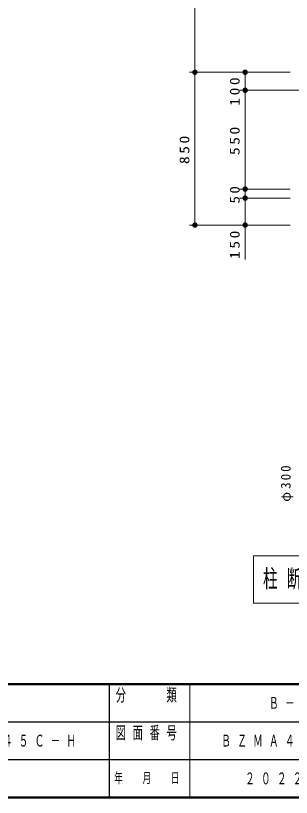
# Model space of a CAD drawing. Units: millimetres on the paper, with parts at other scales. Extents: x -385 to 6, y 0 to 267.
# Drawn here: x -152.4 to -101.2, y 0 to 145 of the extents above; entities that cross this region are included whole.
import ezdxf

# ---------------------------------------------------------------- set-up
doc = ezdxf.new("R2010")
doc.units = ezdxf.units.MM
doc.layers.add('LY_1', color=7, linetype='Continuous', lineweight=25)
doc.styles.add('ＭＳ ゴシック', font='')
doc.styles.get('ＭＳ ゴシック').set_extended_font_data('MS Gothic')

# ---------------------------------------------------------------- blocks, each defined once
blk = doc.blocks.new('filled_dot')
at = {"color": 0, "linetype": 'Continuous', "lineweight": -2, "const_width": 1.25}
blk.add_lwpolyline([(-0.625, 0, 1), (0.625, 0, 1)], format="xyb", close=True, dxfattribs=at)

msp = doc.modelspace()

# ---------------------------------------------------------------- linework, layer by layer
at = {"layer": 'LY_1', "lineweight": 13}
for p, q in [((-119.08, 134.471), (-119.08, 215.638)), ((-101.413, 134.471), (-120.08, 134.471)), ((-101.413, 134.471), (-120.08, 134.471)), ((-119.08, 106.138), (-119.08, 134.471)), ((-109.747, 131.138), (-109.747, 134.471)), ((-99.746, 131.138), (-110.747, 131.138)), ((-109.747, 112.805), (-109.747, 131.138)), ((-101.413, 112.805), (-110.747, 112.805)), ((-109.747, 111.138), (-109.747, 112.805)), ((-101.413, 111.138), (-110.747, 111.138)), ((-109.747, 99.742), (-109.747, 111.138)), ((-101.413, 106.138), (-120.08, 106.138)), ((-108.23, 44.788), (-108.23, 35.988)), ((-55.93, 44.788), (-108.23, 44.788)), ((-108.23, 35.988), (-55.93, 35.988)), ((-120, 21), (-120, 0))]:
    msp.add_line(p, q, dxfattribs=at)
at = {"layer": 'LY_1', "lineweight": 50}
for p, q in [((-385, 21), (0, 21)), ((-385, 0), (0, 0))]:
    msp.add_line(p, q, dxfattribs=at)
at = {"layer": 'LY_1', "color": 211}
for p, q in [((-135, 21), (-135, 0)), ((-187.5, 14), (-70, 14)), ((-242.5, 7), (0, 7))]:
    msp.add_line(p, q, dxfattribs=at)

# ---------------------------------------------------------------- block references
at = {"layer": 'LY_1', "lineweight": 13, "xscale": 0.4, "yscale": 0.4}
for p, rotation in [((-119.08, 134.471), 90), ((-119.08, 134.471), 270), ((-109.747, 134.471), 270), ((-109.747, 131.138), 270), ((-109.747, 131.138), 90), ((-109.747, 112.805), 90), ((-109.747, 112.805), 270), ((-109.747, 111.138), 90), ((-109.747, 111.138), 270), ((-119.08, 106.138), 90), ((-109.747, 106.138), 90)]:
    msp.add_blockref('filled_dot', p, dxfattribs=dict(at, rotation=rotation))

# ---------------------------------------------------------------- texts
at = {"layer": 'LY_1', "char_height": 1.833, "attachment_point": 8, "rotation": 90, "style": 'ＭＳ ゴシック'}
for s, insert in [('\\T1.33;\\W1.15;100', (-110.747, 131.138)), ('\\T1.33;\\W1.15;550', (-110.747, 121.971)), ('\\T1.33;\\W1.15;850', (-120.08, 120.305)), ('\\T1.34;\\W1.1;50', (-110.747, 111.971)), ('\\T1.33;\\W1.15;150', (-110.747, 102.711)), ('\\T1.33;\\W0.95;φ300', (-100.802, 58.388))]:
    msp.add_mtext(s, dxfattribs=dict(at, insert=insert))
at = {"layer": 'LY_1', "attachment_point": 5, "style": 'ＭＳ ゴシック'}
for s, insert, char_height in [('\\T1.64;\\W0.6;柱断面図\u3000Ｓ＝１／２０', (-82.08, 40.388), 3.299), ('\\T1.64;\\W0.6;Ｂ－ＳＴＤ０３', (-95, 17.5), 2.199), ('\\T1.64;\\W0.6;ＢＺＭ－Ａ４５Ｃ－Ｈ', (-154.75, 10.5), 2.199), ('\\T1.64;\\W0.6;ＢＺＭＡ４５ＣＨ－３０１Ａ', (-95, 10.5), 2.199), ('\\T1.64;\\W0.6;２０２２．０４．２０', (-95, 3.5), 2.199)]:
    msp.add_mtext(s, dxfattribs=dict(at, insert=insert, char_height=char_height))
at = {"layer": 'LY_1', "color": 4, "style": 'ＭＳ ゴシック'}
for s, insert, char_height, attachment_point in [('\\T1.64;\\W0.6;分\u3000\u3000類', (-127.5, 20.167), 2.346, 2), ('\\T1.64;\\W0.6;図面番号', (-127.5, 13.167), 2.346, 2), ('\\T1.64;\\W0.6;年\u3000月\u3000日', (-127.5, 3.5), 1.906, 5)]:
    msp.add_mtext(s, dxfattribs=dict(at, insert=insert, char_height=char_height, attachment_point=attachment_point))

doc.saveas('drawing.dxf')
